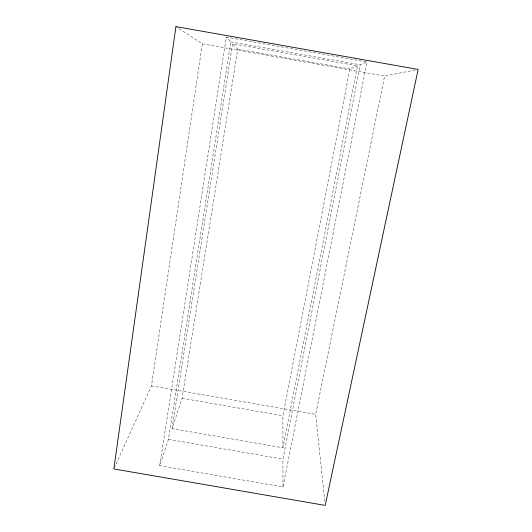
<?xml version="1.0" encoding="UTF-8"?>
<svg xmlns="http://www.w3.org/2000/svg" width="532" height="532" viewBox="0 0 532 532"><rect width="100%" height="100%" fill="white"/><g stroke="black" fill="none" stroke-linecap="round" stroke-linejoin="round"><path stroke-width="0.4" stroke-dasharray="2.66 2" d="M114.194 468.18L151.454 385.846L202.313 43.85L176.611 27.052M159.706 465.646L226.3 37.127L367.014 62.005L282.977 486.926L159.706 465.646L168.451 439.339L230.828 41.888L226.3 37.127M172.029 428.586L232.65 43.81L357.477 65.868L282.931 447.771L172.029 428.586L182.104 398.275L237.711 49.137L232.65 43.81M282.931 447.771L282.891 415.745L349.87 68.954L357.477 65.868M282.977 486.926L282.944 459.136L360.217 64.758L367.014 62.005M324.766 501.297L315.689 414.315L384.616 76.063L415.758 69.905M151.454 385.846L315.689 414.315M182.104 398.275L282.891 415.745M168.451 439.339L282.944 459.136M230.828 41.888L360.217 64.758M237.711 49.137L349.87 68.954M202.313 43.85L384.616 76.063"/><path stroke-width="0.8" d="M175.919 26.6L113.848 468.938L325.192 505.4L418.152 69.426L175.919 26.6"/></g></svg>
